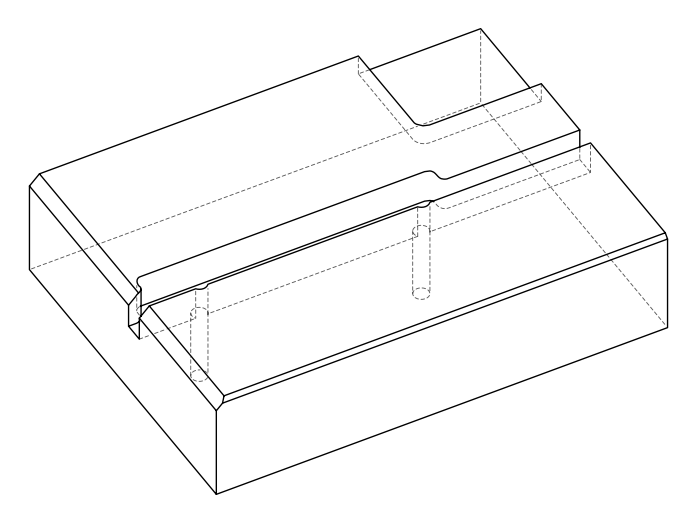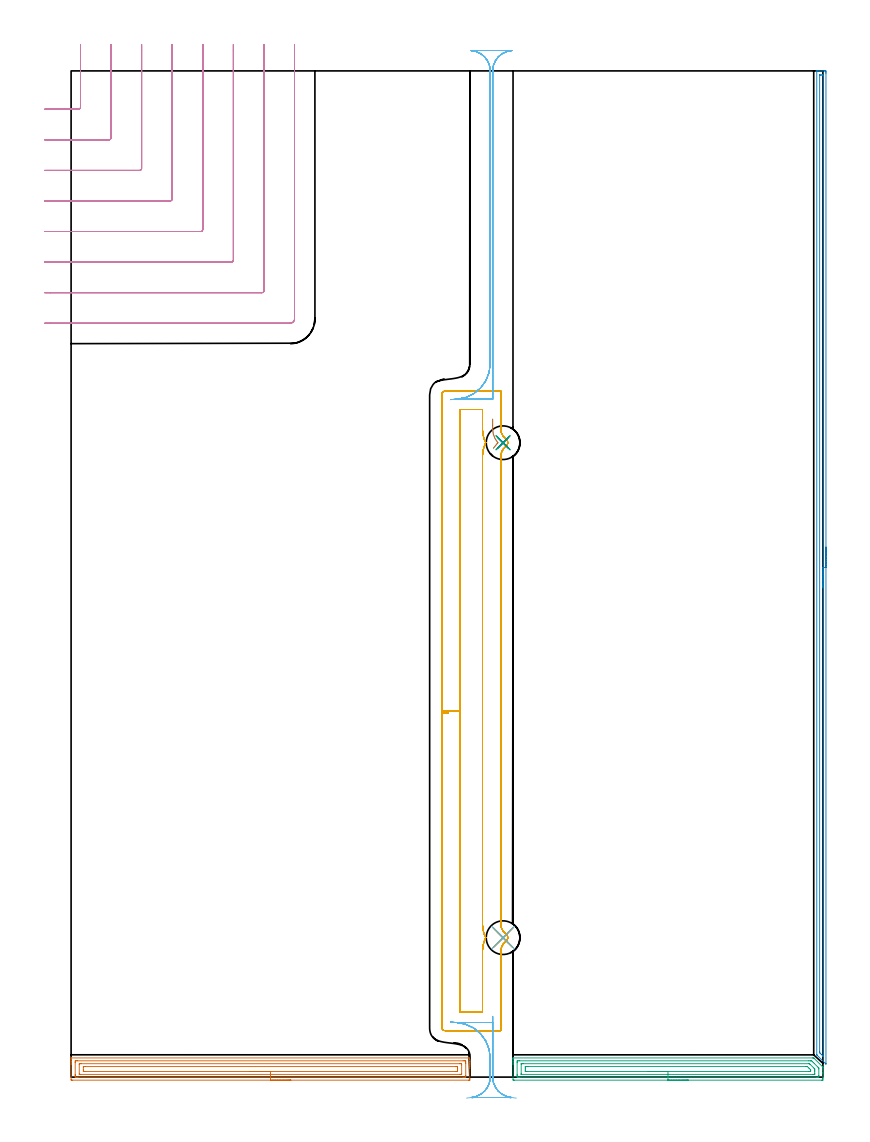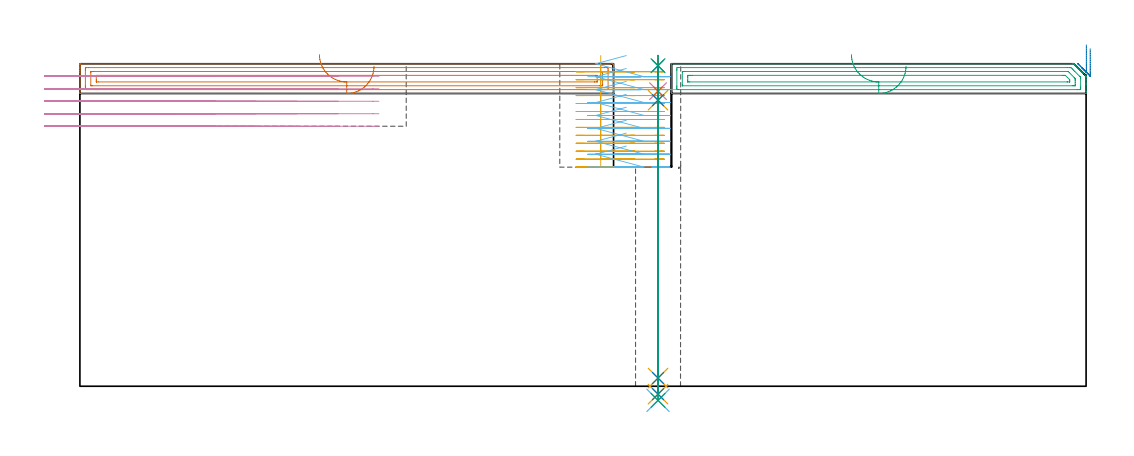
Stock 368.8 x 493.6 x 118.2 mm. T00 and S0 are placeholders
(PLAN: 15 operations, 10 tool changes, 80.1 min)
(1 AREA_MILL | FG_CHAMFER_SURFACE | UGT0205_001 | 6.52 min | 11988 mm3)
(2 AREA_MILL_1 | FG_CHAMFER_SURFACE_1 | UGT0205_001 | 7.93 min | 4947 mm3)
(3 AREA_MILL_2 | FG_CHAMFER_SURFACE_2 | UGT0205_001 | 5.09 min | 9347 mm3)
(4 MILL_CORNER_NOTCH_RECTANGULAR | CORNER_NOTCH_RECTANGULAR | UGT0201_094 | Follow Part, ap 5, ae 75% | 13.42 min | 365747 mm3)
(5 MILL_SLOT | SLOT_PARTIAL_RECTANGULAR | NXT0201_011 | Follow Part, ap 3, ae 75% | 35.5 min | 505955 mm3)
(6 MILL_RECTANGULAR_SLOT | SLOT_RECTANGULAR | UGT0201_094 | Follow Part, ap 5, ae 75% | 9.29 min | 135725 mm3)
(7 MILL_RECTANGULAR_SLOT_1 | SLOT_RECTANGULAR_1 | UGT0201_094 | Follow Part, ap 5, ae 75% | 0.05 min | 0 mm3)
(8 SPOT_DRILL | STEP1HOLE | NXT0321_9005460120000 | 0.03 min | 0 mm3)
(9 SPOT_DRILL_1 | STEP1HOLE_1 | NXT0321_9005460120000 | 0.03 min | 0 mm3)
(10 DRILL_BLIND_HOLE_INTO_CENTER | STEP1HOLE | NXT0301_038 | 0.05 min | 0 mm3)
(11 GUN_DRILL_THROUGH_HOLE | STEP1HOLE | UGT0307_002 | 0.56 min | 2186 mm3)
(12 SPADE_DRILL_TO_ENLARGE_THROUGH_HOLE | STEP1HOLE | UGT0306_007 | 0.5 min | 14869 mm3)
(13 DRILL_BLIND_HOLE_INTO_CENTER_1 | STEP1HOLE_1 | NXT0301_038 | 0.05 min | 0 mm3)
(14 GUN_DRILL_THROUGH_HOLE_1 | STEP1HOLE_1 | UGT0307_002 | 0.56 min | 2434 mm3)
(15 SPADE_DRILL_TO_ENLARGE_THROUGH_HOLE_1 | STEP1HOLE_1 | UGT0306_007 | 0.5 min | 14723 mm3)
(TOOL UGT0205_001 | Chamfer Mill 20 x 3 x 45 deg. | D20 FL50 Z2)
(TOOL UGT0201_094 | End mill 20 mm | D20 FL38 Z4)
(TOOL NXT0201_011 | ENDMILL 12mm [2P460-1200-NA 1630] | D12 FL38 Z6)
(TOOL NXT0321_9005460120000 | NC Spot Drill, 142deg, 12mm, Carbide, Uncoated | D12 PA142 FL30 Z2)
(TOOL NXT0301_038 | Carbide Drill 6.7mm [860.1-0670-034A1-MM 2214] | D6.7 PA140 FL53 Z2)
(TOOL UGT0307_002 | Gun Drill 6 mm | D6 PA130 FL24 Z1)
(TOOL UGT0306_007 | Spade Drill 16.5mm | D16.5 PA132 FL10 Z2)
(OP 1 AREA_MILL)
G17 G21 G94 G90
T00 M6
G54
G17 G0 G90 X107.8 Y-1.5 S1061 M3
G43 Z128.2 H0
Z117.3
G94 G1 X107.762 Z116.428 F250.
X107.648 Z115.564
X107.459 Z114.712
X107.197 Z113.88
X106.863 Z113.074
X106.46 Z112.3
X105.992 Z111.564
X105.46 Z110.872
X104.871 Z110.229
X104.228 Z109.64
X103.536 Z109.108
X102.8 Z108.64
X102.026 Z108.237
X101.22 Z107.903
X100.388 Z107.641
X99.536 Z107.452
X98.672 Z107.338
X97.8 Z107.3
X0.596
X0.262 Y-1.496 Z107.302
X0.01 Y-1.491 Z107.306
X0. Y-1.235 Z107.562
Y6.173 Z114.967
Y6.763 Z115.56
Y7.062 Z115.858
Y7.652 Z116.448
Y7.951 Z116.746
Y8.55 Z117.349
Y9.023 Z117.823
X0.007 Y9.363 Z118.154
X0.01 Y9.397 Z118.188
X0.15 Y9.4 Z118.2
X195.004
X195.428 Y9.393 Z118.193
X195.45 Y9.279 Z118.079
X195.473 Y9.149 Z117.948
X195.514 Y8.84 Z117.638
X195.552 Y8.547 Z117.345
X195.59 Y7.663 Z116.462
X195.591 Y7.389 Z116.188
X195.592 Y6.738 Z115.537
Y6.173 Z114.969
Y5.889 Z114.685
X195.593 Y5.284 Z114.08
Y4.998 Z113.795
X195.594 Y4.395 Z113.189
X195.599 Y-0.645 Z108.152
X195.597 Y-0.94 Z107.857
X195.592 Y-1.491 Z107.306
X195.559 Y-1.494 Z107.304
X195.004 Y-1.5 Z107.3
X97.8
Y-0.086 Z108.714
X3.306
X2.412 Y-0.084 Z108.716
X2.38 Y-0.082 Z108.718
X2.01 Y-0.051 Z108.749
X2.003 Y0.324 Z109.124
X2.001 Y0.838 Z109.638
X2. Y1.216 Z110.016
X2.001 Y7.062 Z115.862
X2.002 Y7.438 Z116.238
X2.01 Y7.951 Z116.751
X2.348 Y7.982 Z116.782
X2.38 Y7.984 Z116.784
X3.237 Y7.986 Z116.786
X192.294
X193.188 Y7.984 Z116.784
X193.22 Y7.982 Z116.782
X193.567 Y7.951 Z116.751
X193.583 Y7.589 Z116.389
X193.589 Y7.062 Z115.862
X193.591 Y6.692 Z115.492
X193.597 Y0.838 Z109.638
X193.596 Y0.464 Z109.264
X193.589 Y-0.051 Z108.749
X193.252 Y-0.082 Z108.718
X193.22 Y-0.084 Z108.716
X192.363 Y-0.086 Z108.714
X97.8
Y1.328 Z110.128
X4.563 Y1.329 Z110.129
X4.163 Y1.33 Z110.13
X4.031 Y1.333 Z110.133
X4.016 Y1.335 Z110.135
X4.01 Y1.37 Z110.17
X4.004 Y1.456 Z110.256
X4.001 Y1.564 Z110.364
Y6.173 Z114.973
X4.002 Y6.334 Z115.134
X4.01 Y6.498 Z115.298
X4.022 Y6.565 Z115.365
X4.064 Y6.567 Z115.367
X4.163 Y6.569 Z115.369
X4.655 Y6.571 Z115.371
X5.055
X190.545
X191.038 Y6.57 Z115.37
X191.437 Y6.567 Z115.367
X191.561 Y6.565 Z115.365
X191.582 Y6.327 Z115.127
X191.588 Y6.173 Z114.973
X191.592 Y6.018 Z114.818
X191.596 Y1.727 Z110.527
X191.595 Y1.569 Z110.369
X191.587 Y1.408 Z110.208
X191.578 Y1.335 Z110.135
X191.536 Y1.333 Z110.133
X191.437 Y1.331 Z110.131
X190.945 Y1.329 Z110.129
X190.545 Y1.328 Z110.128
X97.8
Y2.743 Z111.543
X6.711
X6.055 Y2.748 Z111.548
X6.019 Y2.749 Z111.549
X6.01 Y2.755 Z111.555
X6.007 Y2.776 Z111.576
X6.003 Y2.872 Z111.672
X6.001 Y3.066 Z111.866
X6. Y3.452 Z112.252
X6.001 Y4.813 Z113.613
X6.003 Y5.022 Z113.822
X6.008 Y5.126 Z113.926
X6.01 Y5.147 Z113.947
X6.025 Y5.15 Z113.95
X6.078 Y5.153 Z113.953
X6.838 Y5.157 Z113.957
X6.965
X188.889
X189.543 Y5.151 Z113.951
X189.576
X189.583 Y5.118 Z113.918
X189.587 Y5.024 Z113.824
X189.591 Y4.834 Z113.634
X189.594 Y4.454 Z113.254
X189.595 Y3.564 Z112.364
Y3.09 Z111.89
X189.593 Y2.882 Z111.682
X189.589 Y2.778 Z111.578
X189.586 Y2.756 Z111.556
X189.574 Y2.749 Z111.549
X189.522 Y2.747 Z111.547
X188.761 Y2.743 Z111.543
X188.635
X97.8
X96.928 Z111.581
X96.064 Z111.695
X95.212 Z111.883
X94.38 Z112.146
X93.574 Z112.48
X92.8 Z112.882
X92.064 Z113.351
X91.372 Z113.882
X90.729 Z114.472
X90.14 Z115.115
X89.608 Z115.807
X89.14 Z116.543
X88.737 Z117.316
X88.403 Z118.122
X88.141 Z118.954
X87.952 Z119.806
X87.838 Z120.671
X87.8 Z121.543
G0 Z128.2
M5
M2
(OP 2 AREA_MILL_1)
G17 G21 G94 G90
T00 M6
G54
G17 G0 G90 X370.3 Y260. S1061 M3
G43 Z128.2 H0
Z123.7
G94 G1 Y259.962 Z122.828 F250.
Y259.848 Z121.964
Y259.659 Z121.112
Y259.397 Z120.28
Y259.063 Z119.474
Y258.66 Z118.7
Y258.192 Z117.964
Y257.661 Z117.272
Y257.071 Z116.629
Y256.428 Z116.04
Y255.736 Z115.508
Y255. Z115.04
Y254.226 Z114.637
Y253.42 Z114.303
Y252.588 Z114.041
Y251.737 Z113.852
Y250.872 Z113.738
Y250. Z113.7
X370.299 Y6.551
X370.295 Y6.416 Z113.703
X370.259 Y6.448 Z113.739
X370.129 Y6.571 Z113.869
X365.995 Y10.705 Z118.005
X365.813 Y10.89 Z118.18
X365.804 Y10.905 Z118.189
X365.8 Y11.037 Z118.2
Y493.429
X365.802 Y493.592 Z118.188
X365.815 Y493.6 Z118.175
X366.169 Z117.83
X366.49 Z117.509
X367.166 Z116.829
X368.388 Z115.609
X368.934 Z115.061
X369.545 Z114.451
X369.817 Y493.597 Z114.178
X370.291 Y493.591 Z113.705
X370.294 Y493.464 Z113.703
X370.298 Y492.982 Z113.702
X370.3 Y492.495 Z113.7
Y250.
X368.886 Z115.114
X368.885 Y10.418 Z115.115
X368.884 Y10.332 Z115.116
X368.882 Y10.29 Z115.118
X368.88 Y10.283 Z115.12
X368.872 Y10.289 Z115.128
X368.775 Y10.38 Z115.225
X368.559 Y10.591 Z115.441
X368.05 Y11.1 Z115.95
X367.667 Y11.484 Z116.333
X367.276 Y11.884 Z116.724
X367.225 Y11.937 Z116.775
X367.221 Y11.962 Z116.779
X367.218 Y12.013 Z116.782
X367.215 Y12.118 Z116.785
X367.214 Y12.329 Z116.786
X367.215 Y491.407 Z116.785
X367.216 Y491.513 Z116.784
X367.218 Y491.564 Z116.782
X367.22 Y491.583 Z116.78
X367.251 Y491.59 Z116.749
X367.652 Y491.598 Z116.348
X368.05 Y491.599 Z115.95
X368.536 Y491.598 Z115.464
X368.769 Y491.591 Z115.231
X368.879 Y491.586 Z115.121
X368.885 Y491.245 Z115.115
Y491.196
X368.886 Y250. Z115.114
Y249.129 Z115.152
Y248.264 Z115.266
Y247.412 Z115.455
Y246.58 Z115.717
Y245.774 Z116.051
Y245. Z116.454
Y244.264 Z116.923
Y243.572 Z117.454
Y242.929 Z118.043
Y242.34 Z118.686
Y241.809 Z119.378
Y241.34 Z120.114
Y240.937 Z120.888
Y240.603 Z121.694
Y240.341 Z122.526
Y240.152 Z123.378
Y240.038 Z124.243
Y240. Z125.114
G0 Z128.2
M5
M2
(OP 3 AREA_MILL_2)
G17 G21 G94 G90
T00 M6
G54
G17 G0 G90 X302.8 Y-1.5 S1061 M3
G43 Z128.2 H0
Z117.3
G94 G1 X302.762 Z116.428 F250.
X302.648 Z115.564
X302.459 Z114.712
X302.197 Z113.88
X301.863 Z113.074
X301.46 Z112.3
X300.992 Z111.564
X300.46 Z110.872
X299.871 Z110.229
X299.228 Z109.64
X298.536 Z109.108
X297.8 Z108.64
X297.026 Z108.237
X296.22 Z107.903
X295.388 Z107.641
X294.536 Z107.452
X293.672 Z107.338
X292.8 Z107.3
X217.403
X217.069 Y-1.496 Z107.302
X216.81 Y-1.492 Z107.306
X216.8 Y-1.229 Z107.568
Y6.173 Z114.967
Y6.75 Z115.547
Y7.062 Z115.858
Y7.639 Z116.435
Y7.951 Z116.746
Y8.576 Z117.376
Y9.007 Z117.806
X216.807 Y9.361 Z118.153
X216.81 Y9.397 Z118.188
X216.957 Y9.4 Z118.2
X363.736
X364.306 Y9.401 Z118.182
X364.411 Y9.289 Z118.088
X364.415 Y9.285 Z118.084
X368.792 Y4.908 Z113.706
X368.799 Y4.898 Z113.695
X368.8 Y4.839 Z113.638
Y4.827 Z113.627
Y4.382 Z113.182
Y3.505 Z112.3
Y2.304 Z111.101
Y1.727 Z110.521
Y-0.652 Z108.144
X368.798 Y-0.94 Z107.856
X368.792 Y-1.491 Z107.305
X368.752 Y-1.494 Z107.303
X368.197 Y-1.5 Z107.3
X292.8
Y-0.086 Z108.714
X220.114
X219.221 Y-0.085 Z108.715
X219.187 Y-0.083 Z108.717
X218.81 Y-0.051 Z108.749
X218.802 Y0.333 Z109.133
X218.8 Y0.838 Z109.638
Y1.224 Z110.024
Y7.062 Z115.862
X218.802 Y7.447 Z116.247
X218.81 Y7.951 Z116.751
X219.155 Y7.983 Z116.783
X219.187 Y7.984 Z116.784
X220.045 Y7.986 Z116.786
X361.917
X362.81 Y7.985 Z116.785
X362.843 Y7.983 Z116.783
X363.287 Y7.951 Z116.751
X363.736 Y7.513 Z116.313
X364.188 Y7.062 Z115.862
X364.628 Y6.623 Z115.423
X366.413 Y4.838 Z113.638
X366.633 Y4.615 Z113.415
X366.741 Y4.503 Z113.303
X366.79 Y4.448 Z113.248
X366.793 Y4.395 Z113.195
X366.799 Y4.009 Z112.809
X366.8 Y0.838 Z109.638
X366.798 Y0.453 Z109.253
X366.79 Y-0.051 Z108.749
X366.445 Y-0.083 Z108.717
X366.413 Y-0.085 Z108.715
X365.555 Y-0.086 Z108.714
X292.8
Y1.328 Z110.128
X220.972 Y1.329 Z110.129
X220.839 Y1.33 Z110.13
X220.817 Y1.332 Z110.132
X220.812 Y1.334 Z110.134
X220.809 Y1.351 Z110.151
X220.803 Y1.441 Z110.241
X220.801 Y1.556 Z110.356
X220.8 Y1.727 Z110.527
X220.801 Y6.343 Z115.143
X220.807 Y6.515 Z115.315
X220.81 Y6.56 Z115.36
X220.825 Y6.565 Z115.365
X220.872 Y6.568 Z115.368
X220.972 Y6.57 Z115.37
X221.465 Y6.571 Z115.371
X221.864
X361.951
X362.084 Y6.57 Z115.37
X362.19 Y6.567 Z115.367
X362.22 Y6.565 Z115.365
X362.241 Y6.549 Z115.349
X362.286 Y6.509 Z115.309
X362.627 Y6.173 Z114.973
X364.405 Y4.395 Z113.195
X364.628 Y4.169 Z112.969
X364.785 Y4.003 Z112.803
X364.795 Y3.677 Z112.477
X364.798 Y3.505 Z112.305
X364.8 Y3.334 Z112.134
Y2.616 Z111.416
Y1.727 Z110.527
X364.799 Y1.557 Z110.357
X364.793 Y1.384 Z110.184
X364.79 Y1.34 Z110.14
X364.775 Y1.335 Z110.135
X364.728 Y1.332 Z110.132
X364.628 Y1.33 Z110.13
X364.136 Y1.329 Z110.129
X363.736 Y1.328 Z110.128
X292.8
Y2.743 Z111.543
X223.522
X222.862 Y2.745 Z111.545
X222.824 Y2.747 Z111.547
X222.81 Y2.749 Z111.549
X222.808 Y2.768 Z111.568
X222.803 Y2.867 Z111.667
X222.801 Y3.065 Z111.865
X222.8 Y3.462 Z112.262
Y4.395 Z113.195
X222.802 Y4.818 Z113.618
X222.805 Y5.029 Z113.829
X222.81 Y5.134 Z113.934
X222.813 Y5.151 Z113.951
X222.834 Y5.153 Z113.953
X222.886 Y5.155 Z113.955
X223.649 Y5.157 Z113.957
X224.414
X360.294
X361.059 Y5.152 Z113.952
X361.193 Y5.15 Z113.95
X361.951 Y4.4 Z113.2
X362.79 Y3.559 Z112.359
X362.793 Y3.505 Z112.305
X362.797 Y3.082 Z111.882
X362.795 Y2.871 Z111.671
X362.79 Y2.766 Z111.566
X362.787 Y2.749 Z111.549
X362.767 Y2.747 Z111.547
X362.714 Y2.745 Z111.545
X361.951 Y2.743 Z111.543
X361.824
X292.8
X291.928 Z111.581
X291.064 Z111.695
X290.212 Z111.883
X289.38 Z112.146
X288.574 Z112.48
X287.8 Z112.882
X287.064 Z113.351
X286.372 Z113.882
X285.729 Z114.472
X285.14 Z115.115
X284.608 Z115.807
X284.14 Z116.543
X283.737 Z117.316
X283.403 Z118.122
X283.141 Z118.954
X282.952 Z119.806
X282.838 Z120.671
X282.8 Z121.543
G0 Z128.2
M5
M2
(OP 4 MILL_CORNER_NOTCH_RECTANGULAR)
G17 G21 G94 G90
T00 M6
G54
G17 G0 G90 X-13. Y474.8 S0 M3
G43 Z128.2 H0
Z113.62
G94 G1 X-10. F250.
X3.608 F500.
G3 X4.6 Y475.792 R1.
G1 Y503.6
Y506.6 F250.
G0 Z128.2
X-13. Y459.8
Z113.62
G1 X-10.
X18.607 F500.
G3 X19.6 Y460.793 R1.
G1 Y503.6
Y506.6 F250.
G0 Z128.2
X-13. Y444.8
Z113.62
G1 X-10.
X33.607 F500.
G3 X34.6 Y445.793 R1.
G1 Y503.6
Y506.6 F250.
G0 Z128.2
X-13. Y429.8
Z113.62
G1 X-10.
X48.606 F500.
G3 X49.6 Y430.794 R1.
G1 Y503.6
Y506.6 F250.
G0 Z128.2
X-13. Y414.8
Z113.62
G1 X-10.
X63.606 F500.
G3 X64.6 Y415.794 R1.
G1 Y503.6
Y506.6 F250.
G0 Z128.2
X-13. Y399.8
Z113.62
G1 X-10.
X78.606 F500.
G3 X79.6 Y400.794 R1.
G1 Y503.6
Y506.6 F250.
G0 Z128.2
X-13. Y384.8
Z113.62
G1 X-10.
X93.605 F500.
G3 X94.6 Y385.795 R1.
G1 Y503.6
Y506.6 F250.
G0 Z128.2
X-13. Y369.8
Z113.62
G1 X-10.
X107.4 F500.
G3 X109.6 Y372. R2.2
G1 Y503.6
Y506.6 F250.
G0 Z128.2
X-13. Y474.8
Z109.04
G1 X-10.
X3.608 F500.
G3 X4.6 Y475.792 R1.
G1 Y503.6
Y506.6 F250.
G0 Z128.2
X-13. Y459.8
Z109.04
G1 X-10.
X18.607 F500.
G3 X19.6 Y460.793 R1.
G1 Y503.6
Y506.6 F250.
G0 Z128.2
X-13. Y444.8
Z109.04
G1 X-10.
X33.607 F500.
G3 X34.6 Y445.793 R1.
G1 Y503.6
Y506.6 F250.
G0 Z128.2
X-13. Y429.8
Z109.04
G1 X-10.
X48.606 F500.
G3 X49.6 Y430.794 R1.
G1 Y503.6
Y506.6 F250.
G0 Z128.2
X-13. Y414.8
Z109.04
G1 X-10.
X63.606 F500.
G3 X64.6 Y415.794 R1.
G1 Y503.6
Y506.6 F250.
G0 Z128.2
X-13. Y399.8
Z109.04
G1 X-10.
X78.606 F500.
G3 X79.6 Y400.794 R1.
G1 Y503.6
Y506.6 F250.
G0 Z128.2
X-13. Y384.8
Z109.04
G1 X-10.
X93.605 F500.
G3 X94.6 Y385.795 R1.
G1 Y503.6
Y506.6 F250.
G0 Z128.2
X-13. Y369.8
Z109.04
G1 X-10.
X107.4 F500.
G3 X109.6 Y372. R2.2
G1 Y503.6
Y506.6 F250.
G0 Z128.2
X-13. Y474.8
Z104.46
G1 X-10.
X3.608 F500.
G3 X4.6 Y475.792 R1.
G1 Y503.6
Y506.6 F250.
G0 Z128.2
X-13. Y459.8
Z104.46
G1 X-10.
X18.607 F500.
G3 X19.6 Y460.793 R1.
G1 Y503.6
Y506.6 F250.
G0 Z128.2
X-13. Y444.8
Z104.46
G1 X-10.
X33.607 F500.
G3 X34.6 Y445.793 R1.
G1 Y503.6
Y506.6 F250.
G0 Z128.2
X-13. Y429.8
Z104.46
G1 X-10.
X48.606 F500.
G3 X49.6 Y430.794 R1.
G1 Y503.6
Y506.6 F250.
G0 Z128.2
X-13. Y414.8
Z104.46
G1 X-10.
X63.606 F500.
G3 X64.6 Y415.794 R1.
G1 Y503.6
Y506.6 F250.
G0 Z128.2
X-13. Y399.8
Z104.46
G1 X-10.
X78.606 F500.
G3 X79.6 Y400.794 R1.
G1 Y503.6
Y506.6 F250.
G0 Z128.2
X-13. Y384.8
Z104.46
G1 X-10.
X93.605 F500.
G3 X94.6 Y385.795 R1.
G1 Y503.6
Y506.6 F250.
G0 Z128.2
X-13. Y369.8
Z104.46
G1 X-10.
X107.4 F500.
G3 X109.6 Y372. R2.2
G1 Y503.6
Y506.6 F250.
G0 Z128.2
X-13. Y474.8
Z99.88
G1 X-10.
X3.608 F500.
G3 X4.6 Y475.792 R1.
G1 Y503.6
Y506.6 F250.
G0 Z128.2
X-13. Y459.8
Z99.88
G1 X-10.
X18.607 F500.
G3 X19.6 Y460.793 R1.
G1 Y503.6
Y506.6 F250.
G0 Z128.2
X-13. Y444.8
Z99.88
G1 X-10.
X33.607 F500.
G3 X34.6 Y445.793 R1.
G1 Y503.6
Y506.6 F250.
G0 Z128.2
X-13. Y429.8
Z99.88
G1 X-10.
X48.606 F500.
G3 X49.6 Y430.794 R1.
G1 Y503.6
Y506.6 F250.
G0 Z128.2
X-13. Y414.8
Z99.88
G1 X-10.
X63.606 F500.
G3 X64.6 Y415.794 R1.
G1 Y503.6
Y506.6 F250.
G0 Z128.2
X-13. Y399.8
Z99.88
G1 X-10.
X78.606 F500.
G3 X79.6 Y400.794 R1.
G1 Y503.6
Y506.6 F250.
G0 Z128.2
X-13. Y384.8
Z99.88
G1 X-10.
X93.605 F500.
G3 X94.6 Y385.795 R1.
G1 Y503.6
Y506.6 F250.
G0 Z128.2
X-13. Y369.8
Z99.88
G1 X-10.
X107.4 F500.
G3 X109.6 Y372. R2.2
G1 Y503.6
Y506.6 F250.
G0 Z128.2
X-13. Y474.8
Z95.3
G1 X-10.
X3.608 F500.
G3 X4.6 Y475.792 R1.
G1 Y503.6
Y506.6 F250.
G0 Z128.2
X-13. Y459.8
Z95.3
G1 X-10.
X18.607 F500.
G3 X19.6 Y460.793 R1.
G1 Y503.6
Y506.6 F250.
G0 Z128.2
X-13. Y444.8
Z95.3
G1 X-10.
X33.607 F500.
G3 X34.6 Y445.793 R1.
G1 Y503.6
Y506.6 F250.
G0 Z128.2
X-13. Y429.8
Z95.3
G1 X-10.
X48.606 F500.
G3 X49.6 Y430.794 R1.
G1 Y503.6
Y506.6 F250.
G0 Z128.2
X-13. Y414.8
Z95.3
G1 X-10.
X63.606 F500.
G3 X64.6 Y415.794 R1.
G1 Y503.6
Y506.6 F250.
G0 Z128.2
X-13. Y399.8
Z95.3
G1 X-10.
X78.606 F500.
G3 X79.6 Y400.794 R1.
G1 Y503.6
Y506.6 F250.
G0 Z128.2
X-13. Y384.8
Z95.3
G1 X-10.
X93.605 F500.
G3 X94.6 Y385.795 R1.
G1 Y503.6
Y506.6 F250.
G0 Z128.2
X-13. Y369.8
Z95.3
G1 X-10.
X107.4 F500.
G3 X109.6 Y372. R2.2
G1 Y503.6
Y506.6 F250.
G0 Z128.2
M5
M2
(OP 5 MILL_SLOT)
G17 G21 G94 G90
T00 M6
G54
G17 G0 G90 X190.9 Y201.726 S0 M3
G43 Z128.2 H1
Z121.2
G94 G1 Y179.65 Z115.285 F250.
Y31.8 F500.
X201.8
Y61.701
G2 X203.379 Y68.4 R15.
X201.8 Y75.099 R15.
G1 Y304.501
G2 X203.379 Y311.2 R15.
X201.8 Y317.899 R15.
G1 Y327.5
X190.9
Y179.65
X181.9
Y24.3
G3 X183.4 Y22.8 R1.5
G1 X210.8
Y61.701
G2 X213.258 Y66.544 R6.
G3 X213.258 Y70.256 R2.3
G2 X210.8 Y75.099 R6.
G1 Y304.501
G2 X213.258 Y309.344 R6.
G3 X213.258 Y313.056 R2.3
G2 X210.8 Y317.899 R6.
G1 Y336.5
X183.4
G3 X181.9 Y335. R1.5
G1 Y179.65
Y178.65
X184.9 F250.
G0 X190.9 Y201.726 Z118.285
G1 Y179.65 Z112.369
Y31.8 F500.
X201.8
Y61.701
G2 X203.379 Y68.4 R15.
X201.8 Y75.099 R15.
G1 Y304.501
G2 X203.379 Y311.2 R15.
X201.8 Y317.899 R15.
G1 Y327.5
X190.9
Y179.65
X181.9
Y24.3
G3 X183.4 Y22.8 R1.5
G1 X210.8
Y61.701
G2 X213.258 Y66.544 R6.
G3 X213.258 Y70.256 R2.3
G2 X210.8 Y75.099 R6.
G1 Y304.501
G2 X213.258 Y309.344 R6.
G3 X213.258 Y313.056 R2.3
G2 X210.8 Y317.899 R6.
G1 Y336.5
X183.4
G3 X181.9 Y335. R1.5
G1 Y179.65
Y178.65
X184.9 F250.
G0 X190.9 Y201.726 Z115.369
G1 Y179.65 Z109.454
Y31.8 F500.
X201.8
Y61.701
G2 X203.379 Y68.4 R15.
X201.8 Y75.099 R15.
G1 Y304.501
G2 X203.379 Y311.2 R15.
X201.8 Y317.899 R15.
G1 Y327.5
X190.9
Y179.65
X181.9
Y24.3
G3 X183.4 Y22.8 R1.5
G1 X210.8
Y61.701
G2 X213.258 Y66.544 R6.
G3 X213.258 Y70.256 R2.3
G2 X210.8 Y75.099 R6.
G1 Y304.501
G2 X213.258 Y309.344 R6.
G3 X213.258 Y313.056 R2.3
G2 X210.8 Y317.899 R6.
G1 Y336.5
X183.4
G3 X181.9 Y335. R1.5
G1 Y179.65
Y178.65
X184.9 F250.
G0 X190.9 Y201.726 Z112.454
G1 Y179.65 Z106.538
Y31.8 F500.
X201.8
Y61.701
G2 X203.379 Y68.4 R15.
X201.8 Y75.099 R15.
G1 Y304.501
G2 X203.379 Y311.2 R15.
X201.8 Y317.899 R15.
G1 Y327.5
X190.9
Y179.65
X181.9
Y24.3
G3 X183.4 Y22.8 R1.5
G1 X210.8
Y61.701
G2 X213.258 Y66.544 R6.
G3 X213.258 Y70.256 R2.3
G2 X210.8 Y75.099 R6.
G1 Y304.501
G2 X213.258 Y309.344 R6.
G3 X213.258 Y313.056 R2.3
G2 X210.8 Y317.899 R6.
G1 Y336.5
X183.4
G3 X181.9 Y335. R1.5
G1 Y179.65
Y178.65
X184.9 F250.
G0 X190.9 Y201.726 Z109.538
G1 Y179.65 Z103.623
Y31.8 F500.
X201.8
Y61.701
G2 X203.379 Y68.4 R15.
X201.8 Y75.099 R15.
G1 Y304.501
G2 X203.379 Y311.2 R15.
X201.8 Y317.899 R15.
G1 Y327.5
X190.9
Y179.65
X181.9
Y24.3
G3 X183.4 Y22.8 R1.5
G1 X210.8
Y61.701
G2 X213.258 Y66.544 R6.
G3 X213.258 Y70.256 R2.3
G2 X210.8 Y75.099 R6.
G1 Y304.501
G2 X213.258 Y309.344 R6.
G3 X213.258 Y313.056 R2.3
G2 X210.8 Y317.899 R6.
G1 Y336.5
X183.4
G3 X181.9 Y335. R1.5
G1 Y179.65
Y178.65
X184.9 F250.
G0 X190.9 Y201.726 Z106.623
G1 Y179.65 Z100.708
Y31.8 F500.
X201.8
Y61.701
G2 X203.379 Y68.4 R15.
X201.8 Y75.099 R15.
G1 Y304.501
G2 X203.379 Y311.2 R15.
X201.8 Y317.899 R15.
G1 Y327.5
X190.9
Y179.65
X181.9
Y24.3
G3 X183.4 Y22.8 R1.5
G1 X210.8
Y61.701
G2 X213.258 Y66.544 R6.
G3 X213.258 Y70.256 R2.3
G2 X210.8 Y75.099 R6.
G1 Y304.501
G2 X213.258 Y309.344 R6.
G3 X213.258 Y313.056 R2.3
G2 X210.8 Y317.899 R6.
G1 Y336.5
X183.4
G3 X181.9 Y335. R1.5
G1 Y179.65
Y178.65
X184.9 F250.
G0 X190.9 Y201.726 Z103.708
G1 Y179.65 Z97.792
Y31.8 F500.
X201.8
Y61.701
G2 X203.379 Y68.4 R15.
X201.8 Y75.099 R15.
G1 Y304.501
G2 X203.379 Y311.2 R15.
X201.8 Y317.899 R15.
G1 Y327.5
X190.9
Y179.65
X181.9
Y24.3
G3 X183.4 Y22.8 R1.5
G1 X210.8
Y61.701
G2 X213.258 Y66.544 R6.
G3 X213.258 Y70.256 R2.3
G2 X210.8 Y75.099 R6.
G1 Y304.501
G2 X213.258 Y309.344 R6.
G3 X213.258 Y313.056 R2.3
G2 X210.8 Y317.899 R6.
G1 Y336.5
X183.4
G3 X181.9 Y335. R1.5
G1 Y179.65
Y178.65
X184.9 F250.
G0 X190.9 Y201.726 Z100.792
G1 Y179.65 Z94.877
Y31.8 F500.
X201.8
Y61.701
G2 X203.379 Y68.4 R15.
X201.8 Y75.099 R15.
G1 Y304.501
G2 X203.379 Y311.2 R15.
X201.8 Y317.899 R15.
G1 Y327.5
X190.9
Y179.65
X181.9
Y24.3
G3 X183.4 Y22.8 R1.5
G1 X210.8
Y61.701
G2 X213.258 Y66.544 R6.
G3 X213.258 Y70.256 R2.3
G2 X210.8 Y75.099 R6.
G1 Y304.501
G2 X213.258 Y309.344 R6.
G3 X213.258 Y313.056 R2.3
G2 X210.8 Y317.899 R6.
G1 Y336.5
X183.4
G3 X181.9 Y335. R1.5
G1 Y179.65
Y178.65
X184.9 F250.
G0 X190.9 Y201.726 Z97.877
G1 Y179.65 Z91.962
Y31.8 F500.
X201.8
Y61.701
G2 X203.379 Y68.4 R15.
X201.8 Y75.099 R15.
G1 Y304.501
G2 X203.379 Y311.2 R15.
X201.8 Y317.899 R15.
G1 Y327.5
X190.9
Y179.65
X181.9
Y24.3
G3 X183.4 Y22.8 R1.5
G1 X210.8
Y61.701
G2 X213.258 Y66.544 R6.
G3 X213.258 Y70.256 R2.3
G2 X210.8 Y75.099 R6.
G1 Y304.501
G2 X213.258 Y309.344 R6.
G3 X213.258 Y313.056 R2.3
G2 X210.8 Y317.899 R6.
G1 Y336.5
X183.4
G3 X181.9 Y335. R1.5
G1 Y179.65
Y178.65
X184.9 F250.
G0 X190.9 Y201.726 Z94.962
G1 Y179.65 Z89.046
Y31.8 F500.
X201.8
Y61.701
G2 X203.379 Y68.4 R15.
X201.8 Y75.099 R15.
G1 Y304.501
G2 X203.379 Y311.2 R15.
X201.8 Y317.899 R15.
G1 Y327.5
X190.9
Y179.65
X181.9
Y24.3
G3 X183.4 Y22.8 R1.5
G1 X210.8
Y61.701
G2 X213.258 Y66.544 R6.
G3 X213.258 Y70.256 R2.3
G2 X210.8 Y75.099 R6.
G1 Y304.501
G2 X213.258 Y309.344 R6.
G3 X213.258 Y313.056 R2.3
G2 X210.8 Y317.899 R6.
G1 Y336.5
X183.4
G3 X181.9 Y335. R1.5
G1 Y179.65
Y178.65
X184.9 F250.
G0 X190.9 Y201.726 Z92.046
G1 Y179.65 Z86.131
Y31.8 F500.
X201.8
Y61.701
G2 X203.379 Y68.4 R15.
X201.8 Y75.099 R15.
G1 Y304.501
G2 X203.379 Y311.2 R15.
X201.8 Y317.899 R15.
G1 Y327.5
X190.9
Y179.65
X181.9
Y24.3
G3 X183.4 Y22.8 R1.5
G1 X210.8
Y61.701
G2 X213.258 Y66.544 R6.
G3 X213.258 Y70.256 R2.3
G2 X210.8 Y75.099 R6.
G1 Y304.501
G2 X213.258 Y309.344 R6.
G3 X213.258 Y313.056 R2.3
G2 X210.8 Y317.899 R6.
G1 Y336.5
X183.4
G3 X181.9 Y335. R1.5
G1 Y179.65
Y178.65
X184.9 F250.
G0 X190.9 Y201.726 Z89.131
G1 Y179.65 Z83.215
Y31.8 F500.
X201.8
Y61.701
G2 X203.379 Y68.4 R15.
X201.8 Y75.099 R15.
G1 Y304.501
G2 X203.379 Y311.2 R15.
X201.8 Y317.899 R15.
G1 Y327.5
X190.9
Y179.65
X181.9
Y24.3
G3 X183.4 Y22.8 R1.5
G1 X210.8
Y61.701
G2 X213.258 Y66.544 R6.
G3 X213.258 Y70.256 R2.3
G2 X210.8 Y75.099 R6.
G1 Y304.501
G2 X213.258 Y309.344 R6.
G3 X213.258 Y313.056 R2.3
G2 X210.8 Y317.899 R6.
G1 Y336.5
X183.4
G3 X181.9 Y335. R1.5
G1 Y179.65
Y178.65
X184.9 F250.
G0 X190.9 Y201.726 Z86.215
G1 Y179.65 Z80.3
Y31.8 F500.
X201.8
Y61.701
G2 X203.379 Y68.4 R15.
X201.8 Y75.099 R15.
G1 Y304.501
G2 X203.379 Y311.2 R15.
X201.8 Y317.899 R15.
G1 Y327.5
X190.9
Y179.65
X181.9
Y24.3
G3 X183.4 Y22.8 R1.5
G1 X210.8
Y61.701
G2 X213.258 Y66.544 R6.
G3 X213.258 Y70.256 R2.3
G2 X210.8 Y75.099 R6.
G1 Y304.501
G2 X213.258 Y309.344 R6.
G3 X213.258 Y313.056 R2.3
G2 X210.8 Y317.899 R6.
G1 Y336.5
X183.4
G3 X181.9 Y335. R1.5
G1 Y179.65
Y178.65
X184.9 F250.
G0 Z128.2
M5
M2
(OP 6 MILL_RECTANGULAR_SLOT)
G17 G21 G94 G90
T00 M6
G54
G17 G0 G90 X200.265 Y332.5 S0 M3
G43 Z128.2 H0
Z121.2
G94 G1 X189.124 Z118.215 F250.
Y332.53 Z118.207
Y332.5 Z118.199
X206.8 Z113.462
Y493.6 F500.
G2 X216.353 Y503.59 R10.
G1 Y503.6
X196.047
Y503.59
G2 X205.6 Y493.6 R10.
G1 Y350.
G2 X189.124 Y332.53 R17.5
G1 X186.129 Y332.354 F250.
G0 X200.265 Y332.5 Z116.462
G1 X189.124 Z113.477
Y332.53 Z113.469
Y332.5 Z113.461
X206.8 Z108.725
Y493.6 F500.
G2 X216.353 Y503.59 R10.
G1 X196.047
G2 X205.6 Y493.6 R10.
G1 Y350.
G2 X189.124 Y332.53 R17.5
G1 X186.129 Y332.354 F250.
G0 X200.265 Y332.5 Z111.725
G1 X189.124 Z108.74
Y332.53 Z108.732
Y332.5 Z108.724
X206.8 Z103.987
Y493.6 F500.
G2 X216.353 Y503.59 R10.
G1 Y503.6
X196.047
Y503.59
G2 X205.6 Y493.6 R10.
G1 Y350.
G2 X189.124 Y332.53 R17.5
G1 X186.129 Y332.354 F250.
G0 X200.265 Y332.5 Z106.987
G1 X189.124 Z104.002
Y332.53 Z103.994
Y332.5 Z103.986
X206.8 Z99.25
Y493.6 F500.
G2 X216.353 Y503.59 R10.
G1 Y503.6
X196.047
Y503.59
G2 X205.6 Y493.6 R10.
G1 Y350.
G2 X189.124 Y332.53 R17.5
G1 X186.129 Y332.354 F250.
G0 X200.262 Y332.5 Z102.25
G1 X189.123 Z99.265
Y332.53 Z99.257
Y332.5 Z99.249
X206.8 Z94.512
Y493.6 F500.
G2 X216.353 Y503.59 R10.
G1 X196.047
G2 X205.6 Y493.6 R10.
G1 Y350.
G2 X189.123 Y332.53 R17.5
G1 X186.128 Y332.355 F250.
G0 X200.262 Y332.5 Z97.512
G1 X189.123 Z94.528
Y332.53 Z94.52
Y332.5 Z94.512
X206.8 Z89.775
Y493.6 F500.
G2 X216.353 Y503.59 R10.
G1 X196.047
G2 X205.6 Y493.6 R10.
G1 Y350.
G2 X189.123 Y332.53 R17.5
G1 X186.128 Y332.355 F250.
G0 X200.265 Y332.5 Z92.775
G1 X189.124 Z89.79
Y332.53 Z89.782
Y332.5 Z89.774
X206.8 Z85.037
Y493.6 F500.
G2 X216.353 Y503.59 R10.
G1 X196.047
G2 X205.6 Y493.6 R10.
G1 Y350.
G2 X189.124 Y332.53 R17.5
G1 X186.129 Y332.354 F250.
G0 X200.265 Y332.5 Z88.037
G1 X189.124 Z85.052
Y332.53 Z85.044
Y332.5 Z85.036
X206.8 Z80.3
Y493.6 F500.
G2 X216.353 Y503.59 R10.
G1 X196.047
G2 X205.6 Y493.6 R10.
G1 Y350.
G2 X189.124 Y332.53 R17.5
G1 X186.129 Y332.354 F250.
G0 Z128.2
X215.758 Y-10.388
Z113.462
G1 X212.984 Y-9.243
G2 X206.8 Y0. R10. F500.
G1 Y26.8
X189.124
Y26.77
G2 X205.6 Y9.3 R17.5
G1 Y0.
G2 X199.417 Y-9.243 R10.
G1 X196.644 Y-10.388 F250.
G0 X218.398 Y-10.317 Z108.725
G1 X215.426 Y-9.905
G2 X206.8 Y0. R10. F500.
G1 Y26.8
X189.12
Y26.77
G2 X205.6 Y9.3 R17.5
G1 Y0.
G2 X196.969 Y-9.906 R10.
G1 X193.997 Y-10.317 F250.
G0 Z128.2
X186.125 Y26.945
Z103.987
G1 X189.12 Y26.77
G2 X205.6 Y9.3 R17.5 F500.
G1 Y0.
G2 X196.374 Y-9.97 R10.
G1 Y-10.
X216.026
Y-9.97
G2 X206.8 Y0. R10.
G1 Y26.77
Y29.77 F250.
G0 X186.129 Y26.946 Z99.25
G1 X189.124 Y26.77
G2 X205.6 Y9.3 R17.5 F500.
G1 Y0.
G2 X196.374 Y-9.97 R10.
G1 Y-10.
X216.026
Y-9.97
G2 X206.8 Y0. R10.
G1 Y26.8
Y29.8 F250.
G0 X186.129 Y26.946 Z94.512
G1 X189.124 Y26.77
G2 X205.6 Y9.3 R17.5 F500.
G1 Y0.
G2 X196.374 Y-9.97 R10.
G1 Y-10.
X216.026
Y-9.97
G2 X206.8 Y0. R10.
G1 Y26.8
Y29.8 F250.
G0 X186.129 Y26.946 Z89.775
G1 X189.124 Y26.77
G2 X205.6 Y9.3 R17.5 F500.
G1 Y0.
G2 X196.374 Y-9.97 R10.
G1 Y-10.
X216.026
Y-9.97
G2 X206.8 Y0. R10.
G1 Y26.8
Y29.8 F250.
G0 X186.117 Y26.944 Z85.037
G1 X189.112 Y26.771
G2 X205.6 Y9.3 R17.5 F500.
G1 Y0.
G2 X196.374 Y-9.97 R10.
G1 Y-10.
X216.026
Y-9.97
G2 X206.8 Y0. R10.
G1 Y26.8
Y29.8 F250.
G0 X186.117 Y26.944 Z80.3
G1 X189.112 Y26.771
G2 X205.6 Y9.3 R17.5 F500.
G1 Y0.
G2 X196.374 Y-9.97 R10.
G1 Y-10.
X216.026
Y-9.97
G2 X206.8 Y0. R10.
G1 Y26.8
Y29.8 F250.
G0 Z128.2
X207.139 Y308.46
Z80.3
G1 X209.027 Y310.792
G2 X209.376 Y311.2 R10. F500.
X206.8 Y317.899 R10.
G1 Y319.832
Y322.832 F250.
G0 Z128.2
M5
M2
(OP 7 MILL_RECTANGULAR_SLOT_1)
G17 G21 G94 G90
T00 M6
G54
G17 G0 G90 X207.154 Y308.495 S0 M3
G43 Z128.203 H0
Z80.3
G94 G1 X209.05 Y310.82 F250.
G2 X209.376 Y311.2 R10. F500.
X206.8 Y317.899 R10.
G1 Y319.72
Y322.72 F250.
G0 Z128.203
M5
M2
(OP 8 SPOT_DRILL)
G17 G21 G94 G90
T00 M6
G54
G17 G0 G90 X211.9 Y68.4 S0 M3
G43 Z128.2 H0
G94 G81 G98 Z117.486 F250. R121.2
G80
M5
M2
(OP 9 SPOT_DRILL_1)
G17 G21 G94 G90
T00 M6
G54
G17 G0 G90 X211.9 Y311.2 S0 M3
G43 Z128.2 H0
G94 G81 G98 Z117.486 F250. R121.2
G80
M5
M2
(OP 10 DRILL_BLIND_HOLE_INTO_CENTER)
G17 G21 G94 G90
T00 M6
G54
G17 G0 G90 X211.9 Y68.4 S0 M3
G43 Z128.2 H1
G94 G81 G98 Z108.15 F250. R120.2
G80
M5
M2
(OP 11 GUN_DRILL_THROUGH_HOLE)
G17 G21 G94 G90
T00 M6
G54
G17 G0 G90 X211.9 Y68.4 M8
G43 Z128.2 H0
Z117.957
S716 M3
G94 G1 Z104.843 F125. M26
G4 X.084
Z3. F250.
G4 X.084
Z-2.899 F125.
G4 X.084
M5
M9
G0 Z117.957
Z128.2
M2
(OP 12 SPADE_DRILL_TO_ENLARGE_THROUGH_HOLE)
G17 G21 G94 G90
T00 M6
G54
G17 G0 G90 X211.9 Y68.4 S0 M3
G43 Z128.2 H0
G94 G73 G98 Z-5.173 F250. Q15.422 R120.2
G80
M5
M2
(OP 13 DRILL_BLIND_HOLE_INTO_CENTER_1)
G17 G21 G94 G90
T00 M6
G54
G17 G0 G90 X211.9 Y311.2 S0 M3
G43 Z128.2 H1
G94 G81 G98 Z108.15 F250. R120.2
G80
M5
M2
(OP 14 GUN_DRILL_THROUGH_HOLE_1)
G17 G21 G94 G90
T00 M6
G54
G17 G0 G90 X211.9 Y311.2 M8
G43 Z128.2 H0
Z117.957
S716 M3
G94 G1 Z104.843 F125. M26
G4 X.084
Z3. F250.
G4 X.084
Z-2.899 F125.
G4 X.084
M5
M9
G0 Z117.957
Z128.2
M2
(OP 15 SPADE_DRILL_TO_ENLARGE_THROUGH_HOLE_1)
G17 G21 G94 G90
T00 M6
G54
G17 G0 G90 X211.9 Y311.2 S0 M3
G43 Z128.2 H0
G94 G73 G98 Z-5.173 F250. Q15.422 R120.2
G80
M5
M2
